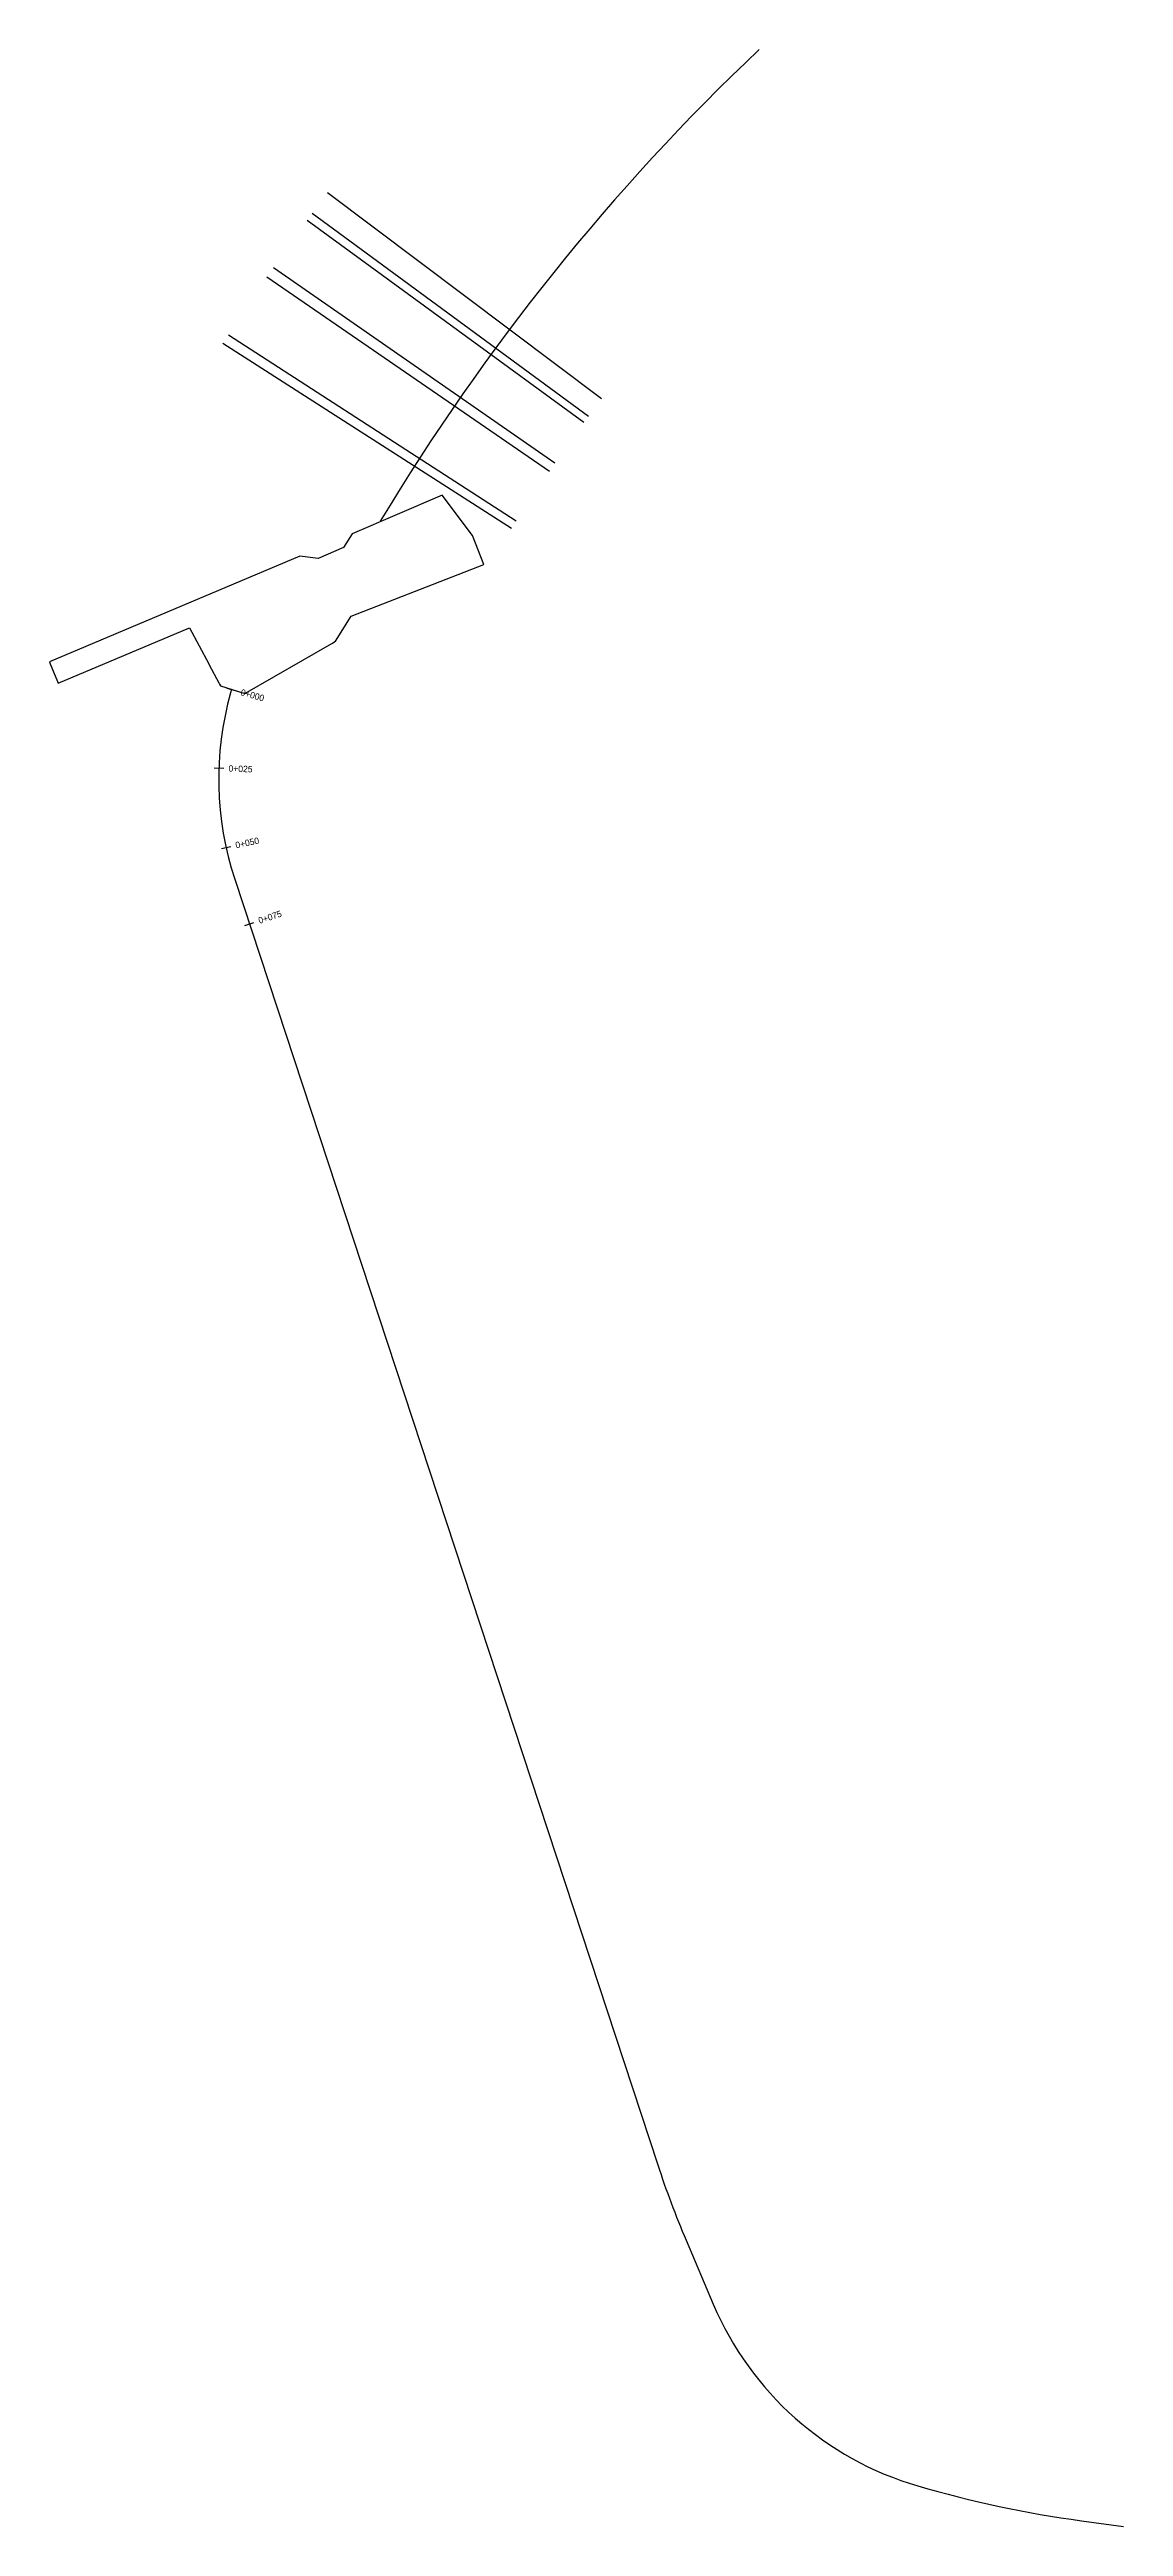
# Model space of a CAD drawing. Extents: x 2562712 to 2563048, y 1205163 to 1205938.
import ezdxf

# ---------------------------------------------------------------- set-up
doc = ezdxf.new("R2010")
doc.units = 0
doc.header["$LTSCALE"] = 0.001
doc.layers.get('0').update_dxf_attribs({"linetype": 'CONTINUOUS'})
doc.layers.add('_AJS_010_-_CONSTRUCTION_T', color=241, linetype='CONTINUOUS')

# ---------------------------------------------------------------- blocks, each defined once
blk = doc.blocks.new('*U5')
at = {"layer": '_AJS_010_-_CONSTRUCTION_T'}
blk.add_text('0+000', height=2, rotation=344.29148, dxfattribs=at).set_placement((2562771.94, 1205735.84))
blk = doc.blocks.new('*U6')
at = {"layer": '_AJS_010_-_CONSTRUCTION_T'}
blk.add_text('0+025', height=2, rotation=357.99332, dxfattribs=at).set_placement((2562768.32, 1205711.9))
blk = doc.blocks.new('*U7')
at = {"layer": '_AJS_010_-_CONSTRUCTION_T'}
blk.add_text('0+050', height=2, rotation=12.31727, dxfattribs=at).set_placement((2562770.74, 1205687.83))
blk = doc.blocks.new('*U8')
at = {"layer": '_AJS_010_-_CONSTRUCTION_T'}
blk.add_text('0+075', height=2, rotation=18.2125, dxfattribs=at).set_placement((2562778.06, 1205664.27))

msp = doc.modelspace()

# ---------------------------------------------------------------- linework, layer by layer
msp.add_lwpolyline([(2562806.66, 1205760.57), (2562848.19, 1205776.64), (2562844.67, 1205785.73), (2562843.64, 1205787.11), (2562838.35, 1205794.13), (2562835.19, 1205798.33), (2562806.98, 1205786.26), (2562804.34, 1205782.04), (2562796.42, 1205778.56), (2562790.62, 1205779.3), (2562712.37, 1205746.2), (2562712.6, 1205745.65), (2562714.86, 1205740.08), (2562715.09, 1205739.53), (2562756.15, 1205756.9), (2562762.14, 1205745.64), (2562762.33, 1205745.28), (2562765.34, 1205739.63), (2562765.52, 1205739.28), (2562765.82, 1205738.72), (2562773.44, 1205736.36), (2562800.71, 1205752.02), (2562801.8, 1205752.65)], close=True)
at = {"layer": '_AJS_010_-_CONSTRUCTION_T'}
for p, q in [((2562767.86, 1205738.01), (2562770.75, 1205737.2)), ((2562763.84, 1205713.04), (2562766.83, 1205712.94)), ((2562766.11, 1205687.84), (2562769.04, 1205688.48)), ((2562773.46, 1205663.79), (2562776.31, 1205664.73))]:
    msp.add_line(p, q, dxfattribs=at)
at = {"layer": '_AJS_010_-_CONSTRUCTION_T', "flags": 128}
for points in [[(2562934.3, 1205937.77, 0.067899), (2562815.82, 1205790.2)], [(2562769.3, 1205737.61), (2562769.01, 1205736.56, 0.149099), (2562770.28, 1205678.23), (2562902.62, 1205276.03, 0.020992), (2562911.49, 1205252.46), (2562919.97, 1205232.49, 0.224757), (2562983.93, 1205175.62, 0.037474), (2563035.17, 1205164.72), (2563048.26, 1205162.94)]]:
    msp.add_lwpolyline(points, format="xyb", dxfattribs=at)
at = {"layer": '_AJS_010_-_CONSTRUCTION_T'}
for points in [[(2562799.35, 1205893.04), (2562885.05, 1205828.65)], [(2562792.93, 1205884.37), (2562879.52, 1205821.18)], [(2562794.53, 1205886.57), (2562880.91, 1205823.07)], [(2562780.36, 1205866.63), (2562868.7, 1205805.9)], [(2562782.4, 1205869.58), (2562870.46, 1205808.45)], [(2562766.58, 1205845.88), (2562856.84, 1205788.03)], [(2562768.3, 1205848.54), (2562858.32, 1205790.33)]]:
    msp.add_lwpolyline(points, dxfattribs=at)

# ---------------------------------------------------------------- block references
for name in ['*U5', '*U6', '*U7', '*U8']:
    msp.add_blockref(name, (0, 0))

doc.saveas('drawing.dxf')
